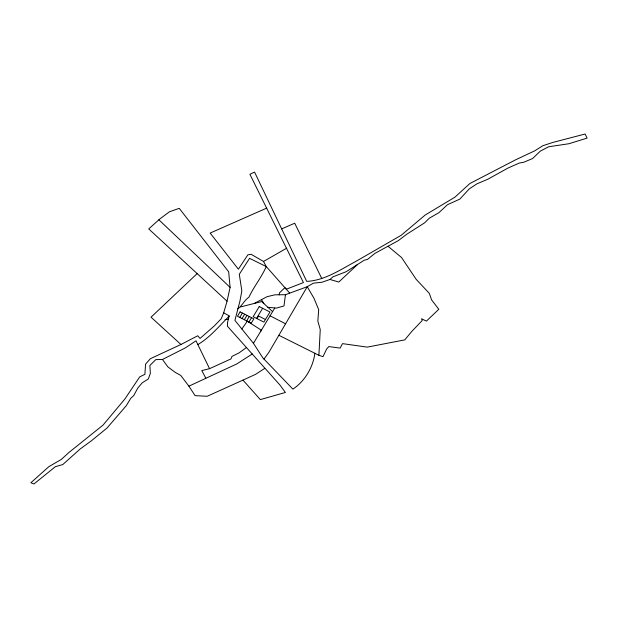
<?xml version="1.0" encoding="UTF-8"?>
<svg xmlns="http://www.w3.org/2000/svg" width="618" height="618" viewBox="0 0 618 618"><rect width="100%" height="100%" fill="white"/><g stroke="black" fill="none" stroke-linecap="round" stroke-linejoin="round"><path stroke-width="0.93" d="M388.011 246.25L401.576 257.536L416.192 279.359L429.332 293.372L431.619 299.923L438.811 309.294L426.412 321.113L421.476 318.764L422.287 320.464L411.82 331.379L404.775 339.885L367.239 347.123L342.511 343.631L340.163 348.096L328.807 346.574L326.652 348.985L323.036 356.656L318.903 355.296L320.248 329.626L317.837 321.059L318.695 309.657L314.06 298.448L307.254 286.706L285.454 294.709L274.917 294.817L267.13 296.679L254.315 303.43M279.266 294.871L279.39 292.932L284.913 287.664L289.572 292.94M285.454 294.709L283.994 305.941L276.346 308.104L267.903 307.285M314.879 353.28C313.04 367.378 304.774 381.36 292.87 389.116L262.851 357.899L253.45 343.307L234.917 320.379L239.931 301.151L241.839 290.839L239.297 274.284L249.572 258.339L266.242 266.551L286.288 289.216L303.43 282.58L249.904 174.299L254.57 172.09L306.713 281.391C324.674 280.487 340.224 269.772 355.628 261.53L401.167 235.304L425.246 214.979L454.902 197.196L469.842 183.531L515.319 159.954L534.624 150.877L542.836 145.724L552.863 142.418L585.122 134.021L587.1 138.108L568.977 143.724L548.676 146.767L540.294 151.147L532.654 158.502L523.701 162.287L519.352 163.021L507.841 168.127L487.911 179.174L476.972 183.816L469.193 188.946L459.862 199.104L447.502 204.697L438.888 212.7L429.294 218.208L424.666 222.797L406.69 234.276L398.316 240.641L374.987 253.341L367.362 259.49L364.381 260.132L346.157 271.711L332.994 276.81L329.958 279.467L322.032 282.225L313.419 283.152L307.254 286.706L268.884 352.345L263.979 359.081M227.045 301.205L230.097 287.37L228.675 271.781L179.235 208.336L169.371 211.827L159.745 219.027L148.737 228.923L227.045 301.205L223.685 312.832L221.236 318.757L214.33 325.895L200.047 338.448L197.76 335.775L180.935 344.481L150.321 358.734L145.57 364.172L144.89 374.33L139.676 376.918L124.929 398.965L103.036 425.107L69.123 452.314L61.306 459.437L48.845 466.667L30.9 482.728L33.936 483.979L55.365 466.698L62.758 464.566L80.162 449.008L91.402 440.788L107.038 428.019L126.25 405.748L130.777 398.301L133.727 395.574L137.783 388.073L142.31 382.743L148.312 379.019L150.344 373.396L149.888 365.447L155.821 359.606L162.464 359.467L185.454 347.834L196.006 340.796L209.556 368.676L230.931 358.942L231.989 356.393L239.058 352.878L246.505 347.501M229.077 316.184L227.548 322.526L227.416 326.219L279.977 385.076L285.4 392.469L260.348 399.607L242.974 380.109L207.208 396.269L195.095 395.644L188.907 386.165L180.726 375.396L175.226 372.376L167.818 366.822L162.464 359.467M237.768 308.869C242.186 305.725 244.295 300.325 248.946 297.15C253.898 286.52 261.53 277.389 266.242 266.551L263.523 261.46L251.132 254.315L247.857 254.825L238.37 269.209L210.159 233.063L266.744 208.081M239.769 317.389L242.395 313.048M242.063 318.548L244.689 314.207M244.357 319.715L246.984 315.365M246.652 320.873L249.278 316.524M248.946 322.032L251.572 317.683M256.54 318.394L262.635 308.289M256.995 318.625L258.571 316.014L265.454 319.498M253.45 343.307L274.771 308.034M260.456 331.735L261.375 330.221L247.285 321.19L241.87 328.985M223.685 312.832L229.371 315.937C219.344 325.856 210.267 337.235 197.822 344.597M197.142 273.604L151.031 317.188L180.935 344.481M357.59 264.45L338.788 282.032L329.958 279.467M264.751 368.367L255.589 374.338L242.974 380.109M252.306 353.975L236.841 363.917L188.907 386.165M263.523 261.46L286.729 248.158M281.677 228.892L294.701 223.222L321.769 278.494M240.417 306.953L261.677 301.569L272.608 311.611M209.556 368.676L201.785 370.568L205.763 378.108M225.06 319.63L228.359 319.174M278.88 335.304L318.903 355.296M270.074 315.813L285.616 323.824M158.888 219.799L230.097 287.37M261.522 299.73L263.886 303.592M240.101 311.889L237.474 316.231L251.24 323.191L253.867 318.842L240.101 311.889M259.251 306.582L253.156 316.679L263.878 322.102L269.981 311.997L259.251 306.582"/></g></svg>
